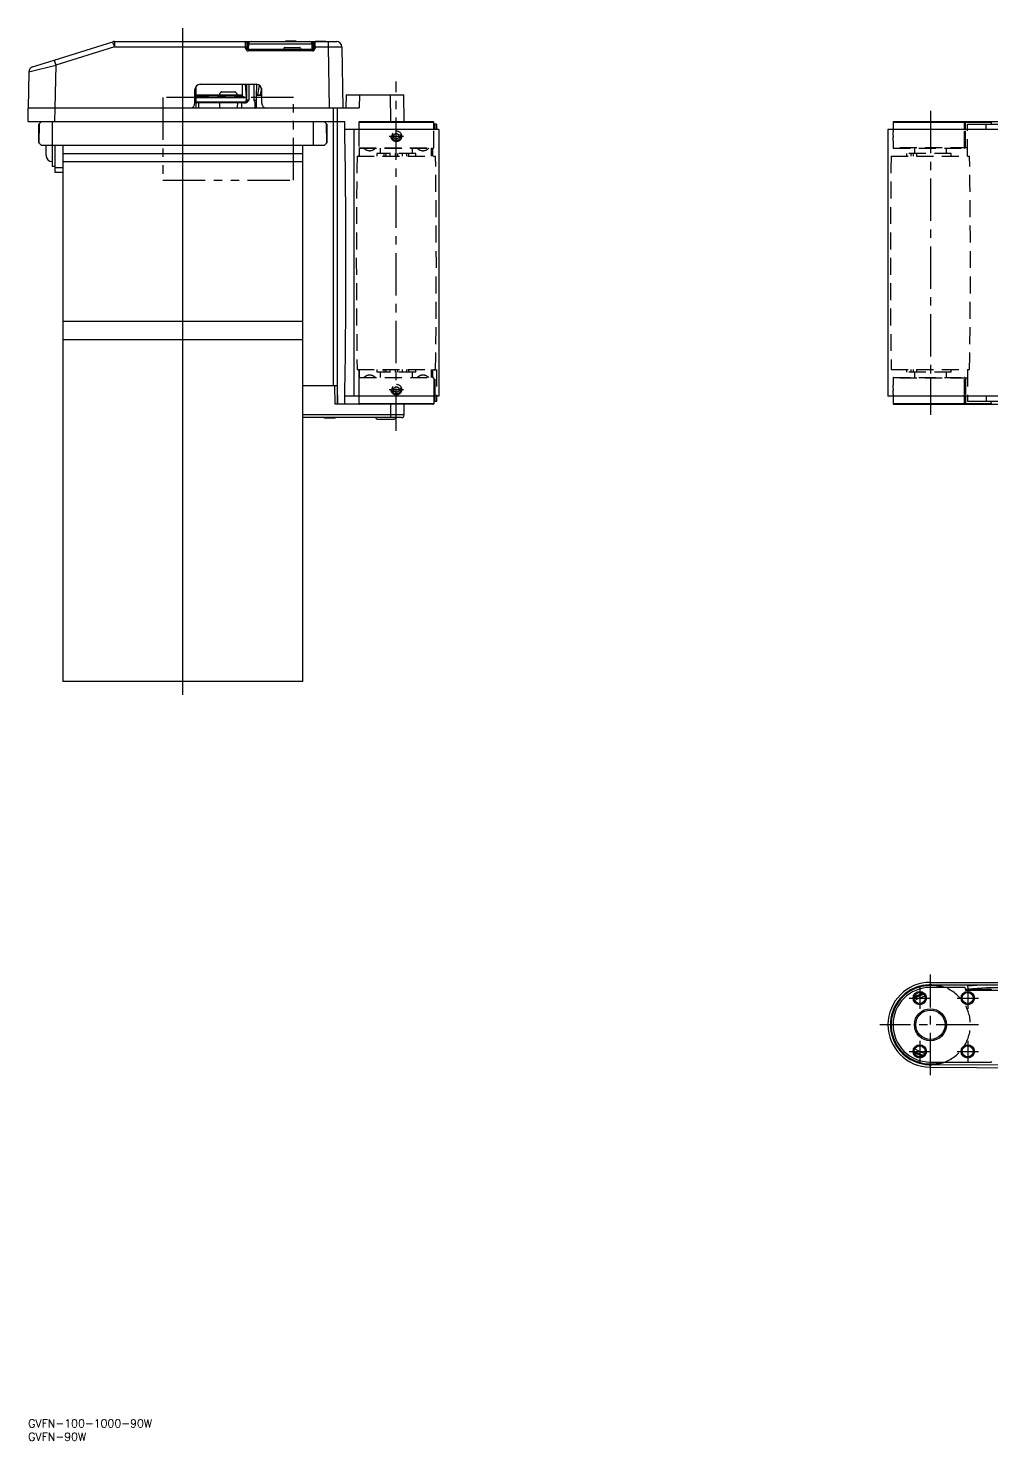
# Model space of a CAD drawing. Extents: x 0 to 1769, y -8 to 950.
# Drawn here: x 0 to 361, y -8 to 522 of the extents above; entities that cross this region are included whole.
import ezdxf

# ---------------------------------------------------------------- set-up
doc = ezdxf.new("R2010")
doc.units = 0
doc.header["$LTSCALE"] = 0.5
for name, pattern in [('CENTER', [50.8, 31.75, -6.35, 6.35, -6.35]), ('DASHED', [19.05, 12.7, -6.35]), ('PHANTOM', [63.5, 31.75, -6.35, 6.35, -6.35, 6.35, -6.35])]:
    doc.linetypes.add(name, pattern=pattern)
for name, color, linetype in [('MSM_CENTER', 1, 'CENTER'), ('MSM_CONTINUOUS', 7, 'CONTINUOUS'), ('MSM_DASHED', 4, 'DASHED'), ('MSM_IMAGINARY', 6, 'PHANTOM'), ('MSM_NARROW', 5, 'CONTINUOUS'), ('MSM_PART_NUMBER', 7, 'CONTINUOUS')]:
    doc.layers.add(name, color=color, linetype=linetype)
doc.styles.get("Standard").update_dxf_attribs({"font": 'txt.shx', "height": 3, "bigfont": 'bigfont.shx'})

msp = doc.modelspace()

# ---------------------------------------------------------------- linework, layer by layer
at = {"layer": 'MSM_CENTER'}
for p, q in [((58, 286.67), (58, 521.67)), ((58, 271.67), (58, 521.67)), ((138, 370.67), (138, 501.67)), ((338.23, 490.67), (338.23, 376.67)), ((135.3, 481.17), (140.7, 481.17)), ((135.3, 386.17), (140.7, 386.17)), ((338.23, 129.1), (338.23, 166.9)), ((334.23, 162), (334.23, 154)), ((352.23, 162), (352.23, 154)), ((330.23, 158), (338.23, 158)), ((348.23, 158), (356.23, 158)), ((356.23, 148), (319.33, 148)), ((330.23, 138), (338.23, 138)), ((334.23, 142), (334.23, 134)), ((348.23, 138), (356.23, 138)), ((352.23, 142), (352.23, 134))]:
    msp.add_line(p, q, dxfattribs=at)
at = {"layer": 'MSM_CONTINUOUS'}
for p, q in [((9.68, 509.7), (31.71, 516.58)), ((32.31, 514.71), (10.28, 507.82)), ((32.31, 516.67), (32.31, 514.71)), ((32.31, 514.71), (81.98, 514.71)), ((32.41, 516.67), (115.7, 516.67)), ((81.48, 514.71), (81.46, 516.67)), ((81.49, 514.16), (81.48, 514.71)), ((81.49, 514.16), (81.99, 514.16)), ((81.96, 516.18), (82.67, 516.18)), ((81.96, 516.18), (81.98, 514.71)), ((81.99, 514.16), (81.98, 514.71)), ((82.46, 516.18), (82.46, 516.67)), ((82.49, 514.16), (82.46, 516.18)), ((82.49, 513.67), (82.49, 514.16)), ((82.51, 514.16), (82.49, 514.16)), ((82.54, 515.69), (82.5, 513.67)), ((106.46, 515.69), (82.54, 515.69)), ((95.99, 514.16), (96, 514.27)), ((96.2, 514.47), (101.8, 514.47)), ((96.5, 516.87), (96.5, 516.67)), ((100.5, 516.87), (96.5, 516.87)), ((100.5, 516.87), (100.5, 516.67)), ((102.01, 514.16), (102, 514.27)), ((106.33, 516.18), (106.54, 516.18)), ((106.5, 513.67), (106.46, 515.69)), ((106.51, 514.16), (106.49, 514.16)), ((106.54, 516.18), (106.51, 514.16)), ((106.51, 514.16), (106.51, 513.18)), ((106.54, 516.67), (106.55, 516.18)), ((106.55, 516.18), (107.04, 516.18)), ((107.02, 514.71), (107.01, 514.16)), ((107.01, 514.16), (107.51, 514.16)), ((107.04, 516.18), (107.02, 514.71)), ((107.02, 514.71), (117.6, 514.71)), ((107.5, 516.87), (107.5, 516.67)), ((107.52, 514.71), (107.51, 514.16)), ((107.52, 514.71), (107.54, 516.67)), ((107.6, 516.87), (111.6, 516.87)), ((111.6, 516.87), (111.6, 516.67)), ((112.6, 514.71), (112.6, 516.67)), ((113, 491.67), (112.6, 514.71)), ((117.6, 514.71), (118, 491.67)), ((1.64, 507.18), (9.68, 509.7)), ((9.68, 509.7), (10.28, 507.82)), ((106.51, 513.67), (82.49, 513.67)), ((106.51, 513.18), (82.49, 513.18)), ((0.24, 505.31), (0, 491.67)), ((0.24, 505.31), (10.28, 507.82)), ((10.28, 507.82), (10, 491.67)), ((62.5, 493.67), (62.5, 498.67)), ((63, 491.67), (63, 499.99)), ((64.5, 500.67), (85.5, 500.67)), ((80.28, 496.67), (80.28, 500.67)), ((81.31, 500.67), (81.71, 495.66)), ((81.9, 495.61), (81.96, 500.67)), ((82.74, 500.67), (82.69, 494.65)), ((84.65, 494.65), (84.71, 500.67)), ((85.53, 500.66), (85.49, 496.04)), ((86.06, 496.67), (86.74, 500.24)), ((87.07, 496.67), (87.44, 498.61)), ((87.43, 499.2), (87.47, 496.67)), ((87.5, 498.67), (87.5, 493.67)), ((82, 495.58), (63, 495.58)), ((63, 494.04), (81.59, 494.04)), ((79.92, 493.67), (63, 493.67)), ((63.11, 496.67), (80.28, 496.67)), ((63.11, 496.17), (63.11, 496.67)), ((79.8, 496.17), (63.11, 496.17)), ((63.33, 496.67), (63.33, 496.17)), ((64, 491.67), (64, 493.67)), ((64.22, 496.67), (64.22, 496.17)), ((64.88, 496.17), (64.88, 496.67)), ((65.52, 496.17), (65.52, 496.67)), ((65.88, 496.17), (65.88, 496.67)), ((65.93, 496.67), (65.93, 496.17)), ((66.08, 496.67), (66.08, 496.17)), ((67.3, 496.17), (67.3, 496.67)), ((67.51, 496.67), (67.51, 496.17)), ((68.61, 496.67), (68.61, 496.17)), ((69.31, 496.17), (69.31, 496.67)), ((69.89, 496.17), (69.89, 496.67)), ((70.14, 496.17), (70.14, 496.67)), ((71.01, 496.17), (71.01, 496.67)), ((71.22, 496.67), (71.22, 496.17)), ((71.82, 491.67), (71.84, 493.67)), ((72.47, 496.67), (72.47, 496.17)), ((77.85, 496.67), (77.85, 496.17)), ((78.4, 494.04), (78.38, 491.67)), ((78.46, 496.67), (78.46, 496.17)), ((78.69, 496.67), (78.69, 496.17)), ((78.72, 496.17), (78.72, 496.67)), ((79.11, 496.67), (79.11, 496.17)), ((79.62, 496.67), (79.62, 496.17)), ((79.7, 496.17), (79.7, 496.67)), ((79.7, 496.67), (79.7, 496.17)), ((79.7, 496.41), (79.73, 496.17)), ((82, 495.58), (79.8, 496.17)), ((79.92, 494.04), (79.96, 491.67)), ((80.23, 496.05), (80.17, 496.67)), ((80.26, 496.67), (80.31, 496.03)), ((81.03, 493.67), (80.9, 493.67)), ((81.59, 494.04), (82, 495.58)), ((81.75, 494.64), (81.79, 494.65)), ((81.78, 494.78), (81.79, 494.65)), ((82.69, 494.65), (81.79, 494.65)), ((81.89, 494.65), (81.9, 495.2)), ((85.08, 493.67), (84.65, 494.65)), ((84.65, 494.65), (85.46, 494.65)), ((85.04, 491.67), (85.08, 493.67)), ((85.45, 493.67), (85.08, 493.67)), ((85.5, 496.47), (85.42, 491.87)), ((87.5, 496.47), (85.5, 496.47)), ((85.7, 496.67), (87.47, 496.67)), ((119.17, 496.67), (119.09, 491.87)), ((119.17, 496.67), (140.83, 496.67)), ((124.17, 496.67), (124.09, 491.87)), ((136, 486.67), (135.83, 496.67)), ((141, 486.67), (140.83, 496.67)), ((122.67, 491.67), (0, 491.67)), ((0, 486.67), (0, 491.67)), ((10, 486.67), (10.09, 491.67)), ((85.42, 491.87), (88.64, 491.87)), ((114.5, 387.67), (114.5, 491.67)), ((116, 380.67), (116, 491.67)), ((118.89, 491.67), (119.09, 491.87)), ((119.09, 491.87), (124.09, 491.87)), ((124.09, 491.87), (122.67, 491.67)), ((0, 486.67), (118.64, 486.67)), ((4, 485.67), (4.14, 485.81)), ((4, 478.67), (4, 485.67)), ((4.14, 485.81), (4.02, 478.65)), ((4.14, 485.81), (5, 486.67)), ((9, 486.67), (9, 469.93)), ((107, 477.67), (107, 486.67)), ((111, 486.67), (111.86, 485.81)), ((111.98, 478.65), (111.86, 485.81)), ((111.86, 485.81), (112, 485.67)), ((112, 485.67), (112, 478.67)), ((153.9, 483.67), (118.69, 483.67)), ((122.1, 483.67), (122.1, 383.67)), ((124, 486.47), (152, 486.47)), ((124, 486.47), (124, 483.67)), ((124.2, 486.67), (151.8, 486.67)), ((131.2, 486.64), (131.2, 486.67)), ((152, 483.67), (152, 486.47)), ((153, 485.67), (152, 485.67)), ((152.51, 483.67), (152.51, 485.67)), ((153, 485.67), (153, 483.67)), ((153, 485.67), (153, 483.67)), ((153.9, 483.67), (153.9, 383.67)), ((1354.13, 483.67), (322.33, 483.67)), ((322.33, 483.67), (322.33, 383.67)), ((324.23, 486.47), (324.23, 483.67)), ((324.23, 486.47), (361.23, 486.47)), ((324.43, 486.67), (1352.03, 486.67)), ((351.03, 483.67), (351.03, 486.67)), ((351.23, 483.67), (351.23, 486.47)), ((351.43, 483.67), (351.43, 486.67)), ((352.16, 485.67), (1322.21, 485.67)), ((352.18, 483.67), (352.18, 485.67)), ((359.2, 483.67), (359.2, 485.67)), ((361.03, 486.67), (361.03, 485.67)), ((4.02, 478.65), (4, 478.67)), ((5, 477.67), (4.02, 478.65)), ((111, 477.67), (5, 477.67)), ((6.7, 473.98), (6.7, 477.67)), ((10, 477.67), (10, 467.67)), ((13, 477.67), (13, 291.67)), ((13, 477.67), (13, 276.67)), ((103, 335.67), (103, 477.67)), ((103, 291.67), (103, 477.67)), ((103, 276.67), (103, 477.67)), ((111, 477.67), (111.98, 478.65)), ((112, 478.67), (111.98, 478.65)), ((13, 474.67), (103, 474.67)), ((13, 471.67), (103, 471.67)), ((9, 469.93), (10, 469.93)), ((10, 469.5), (13, 469.5)), ((10, 467.67), (13, 467.67)), ((103, 411.67), (13, 411.67)), ((103, 404.87), (13, 404.87)), ((103, 387.67), (116, 387.67)), ((115.12, 380.67), (115, 387.67)), ((116.12, 380.67), (116, 387.67)), ((153.9, 383.67), (118.69, 383.67)), ((124, 383.67), (124, 380.87)), ((152, 383.67), (152, 380.87)), ((153, 381.67), (152, 381.67)), ((152.51, 381.67), (152.51, 383.67)), ((153, 383.67), (153, 381.67)), ((153, 383.67), (153, 381.67)), ((1354.13, 383.67), (322.33, 383.67)), ((324.23, 383.67), (324.23, 380.87)), ((338.23, 383.67), (338.23, 380.67)), ((351.03, 380.67), (351.03, 383.67)), ((351.23, 380.87), (351.23, 383.67)), ((351.43, 383.67), (351.43, 380.67)), ((1322.21, 381.67), (352.16, 381.67)), ((352.18, 383.67), (352.18, 381.67)), ((359.2, 383.67), (359.2, 381.67)), ((361.03, 380.67), (361.03, 381.67)), ((140.93, 376.65), (103, 376.65)), ((151.8, 380.67), (115.12, 380.67)), ((152, 380.87), (124, 380.87)), ((135.93, 376.65), (136, 380.67)), ((135.93, 375.67), (135.93, 376.65)), ((140.93, 376.65), (141, 380.67)), ((361.23, 380.87), (324.23, 380.87)), ((324.43, 380.67), (1352.03, 380.67)), ((139.93, 375.67), (103, 375.67)), ((139.93, 375.67), (103, 375.67)), ((111.1, 375.47), (111.1, 375.67)), ((115.1, 375.47), (111.1, 375.47)), ((115.1, 375.47), (115.1, 375.67)), ((137.12, 374.92), (130.87, 374.92)), ((103, 276.67), (13, 276.67)), ((338.23, 163.9), (1338.23, 163.9)), ((338.23, 163), (1338.23, 163)), ((338.23, 162), (338.23, 161.8)), ((351.03, 162), (338.23, 162)), ((351.23, 161.8), (351.23, 161.4)), ((361.03, 161.2), (351.43, 161.2)), ((351.43, 161), (1325.03, 161)), ((359.2, 163), (352.18, 162.5)), ((352.18, 162.5), (352.25, 161.5)), ((352.25, 161.5), (359.23, 162)), ((359.23, 162), (1317.23, 162)), ((800.36, 130.03), (338.14, 133)), ((338.23, 134), (338.23, 134.2)), ((338.23, 134), (361.03, 134)), ((338.13, 132.1), (800.36, 129.13))]:
    msp.add_line(p, q, dxfattribs=at)
for centre, radius in [((334.23, 158), 2.07), ((352.23, 158), 2.07), ((338.23, 148), 6), ((338.23, 148), 5.5), ((334.23, 138), 2.07), ((352.23, 138), 2.07)]:
    msp.add_circle(centre, radius, dxfattribs=at)
for centre, radius, start, end in [((32.31, 514.67), 2, 90, 107.354), ((-57.53, 487.14), 93.97, 17.0578, 18.257), ((81.46, 516.17), 0.5, 1.0007, 89.9989), ((82.49, 514.18), 1, 181.0003, 269.9997), ((82.24, 521.32), 7.17, 268.0009, 271.9991), ((82.49, 514.17), 0.5, 181.0087, 269.9917), ((83.54, 515.67), 1, 90, 179), ((95.49, 514.17), 0.5, 270, 359), ((96.2, 514.27), 0.2, 90, 179), ((101.8, 514.27), 0.2, 1, 90), ((102.51, 514.17), 0.5, 181, 270), ((105.46, 515.67), 1, 1, 90), ((106.76, 521.32), 7.17, 268.001, 271.999), ((106.51, 514.17), 0.5, 270.0084, 358.991), ((106.51, 514.18), 1, 270, 358.9998), ((107.54, 516.17), 0.5, 90.0009, 178.9993), ((115.6, 514.67), 2, 1, 89.9999), ((2.24, 505.27), 2, 107.3535, 179.0003), ((64.5, 498.67), 2, 90, 180), ((85.5, 498.67), 2, 0, 90), ((60.5, 493.67), 2, 270, 0), ((80.9, 494.67), 1, 219.4177, 269.9985), ((81, 494.15), 0.491, 193.5743, 258.207), ((81.01, 494.14), 0.473, 193.1711, 271.6954), ((80.88, 494.56), 0.888, 270.9446, 349.2015), ((80.98, 494.56), 0.89, 273.0051, 349.1563), ((81.05, 495.42), 1.75, 269.3887, 324.0591), ((79.48, 494.86), 2.32, 348.3948, 354.9096), ((79.58, 494.86), 2.32, 348.3948, 354.9096), ((74.22, 501.78), 11.07, 318.1081, 319.8984), ((85.7, 496.47), 0.2, 90, 179), ((89.5, 493.67), 2, 180, 270), ((85.22, 491.87), 0.2, 270, 359), ((-2906.15, 433.67), 3025.25, 358.99617, 1.00383), ((124.2, 486.47), 0.2, 90, 180), ((151.8, 486.47), 0.2, 0, 90), ((324.43, 486.47), 0.2, 90, 180), ((351.03, 486.47), 0.2, 0, 90), ((361.03, 486.47), 0.2, 0, 90), ((9, 473.98), 2.3, 180, 270), ((124.2, 380.87), 0.2, 180, 270), ((139.93, 376.67), 1, 270.0001, 359.0002), ((151.8, 380.87), 0.2, 270, 0), ((324.43, 380.87), 0.2, 180, 270), ((351.03, 380.87), 0.2, 270, 0), ((361.03, 380.87), 0.2, 270, 0), ((133.91, 378.57), 4.75, 217.6393, 230.2269), ((134.09, 378.57), 4.75, 309.7731, 321.7375), ((338.23, 148), 15.9, 90, 269.6323), ((338.23, 148), 15, 68.9605, 291.0395), ((338.23, 148), 14.7, 72.2472, 287.7528), ((338.23, 148), 14, 90, 270), ((340.73, 141.94), 18.11, 105.8385, 118.2186), ((338.23, 148), 11.95, 103.2213, 120.3815), ((338.23, 148), 12, 103.4205, 120.1823), ((351.03, 161.8), 0.2, 0, 90), ((351.43, 161.4), 0.2, 180, 270), ((361.03, 161), 0.2, 0, 90), ((338.23, 148), 10.8, 100.8048, 122.798), ((337.8, 146.79), 10.38, 237.1074, 258.709), ((338.23, 148), 10.8, 237.202, 259.1952), ((339.28, 150.62), 14.74, 241.2438, 255.1536), ((338.49, 148.65), 12.69, 240.2737, 256.1235), ((361.03, 134.2), 0.2, 270, 0)]:
    msp.add_arc(centre, radius, start, end, dxfattribs=at)
at = {"layer": 'MSM_DASHED'}
for p, q in [((124, 483.67), (124, 473.67)), ((136.92, 481.59), (137.82, 482.31)), ((137.82, 482.31), (138.9, 481.89)), ((152, 476.87), (152, 483.67)), ((324.23, 483.67), (324.23, 482.85)), ((351.03, 476.67), (351.03, 483.67)), ((351.23, 476.87), (351.23, 483.67)), ((351.43, 476.67), (351.43, 483.67)), ((352.18, 473.67), (352.18, 483.67)), ((124, 476.87), (152, 476.87)), ((137.1, 480.45), (136.92, 481.59)), ((138.18, 480.03), (137.1, 480.45)), ((139.08, 480.75), (138.18, 480.03)), ((138.9, 481.89), (139.08, 480.75)), ((151.2, 476.87), (151.2, 473.67)), ((324.23, 479.47), (324.23, 476.87)), ((352.18, 476.87), (324.23, 476.87)), ((324.33, 480.8), (324.34, 481.17)), ((324.34, 481.17), (324.34, 481.27)), ((123.3, 473.67), (152.7, 473.67)), ((124.2, 473.67), (124.2, 476.67)), ((124.2, 476.67), (151.8, 476.67)), ((130.67, 474.67), (130.67, 473.67)), ((145.32, 474.67), (130.67, 474.67)), ((132, 476.67), (132, 474.67)), ((133.41, 473.67), (133.41, 474.67)), ((134.05, 474.67), (134.05, 473.67)), ((135.75, 473.67), (135.75, 474.67)), ((137.55, 474.67), (137.55, 473.67)), ((138.45, 474.67), (138.45, 473.67)), ((140.25, 474.67), (140.25, 473.67)), ((141.95, 473.67), (141.95, 474.67)), ((142.59, 474.67), (142.59, 473.67)), ((144, 474.67), (144, 476.67)), ((145.32, 473.67), (145.32, 474.67)), ((151, 476.67), (151, 473.67)), ((151.4, 476.67), (151.4, 473.67)), ((151.51, 476.67), (151.51, 473.67)), ((323.53, 473.67), (352.93, 473.67)), ((324.43, 476.67), (352.18, 476.67)), ((329.28, 474.67), (329.28, 473.67)), ((346.08, 474.67), (329.28, 474.67)), ((330.98, 473.67), (330.98, 474.67)), ((331.72, 474.67), (331.72, 473.67)), ((332.23, 476.67), (332.23, 474.67)), ((333.05, 474.67), (333.05, 473.67)), ((344.23, 474.67), (344.23, 476.67)), ((346.08, 473.67), (346.08, 474.67)), ((123.3, 393.67), (152.7, 393.67)), ((124, 393.67), (124, 390.47)), ((124.2, 390.67), (124.2, 393.67)), ((130.67, 393.67), (130.67, 392.67)), ((145.32, 392.67), (130.67, 392.67)), ((132, 392.67), (132, 390.67)), ((133.41, 392.67), (133.41, 393.67)), ((134.05, 393.67), (134.05, 392.67)), ((135.75, 392.67), (135.75, 393.67)), ((137.55, 393.67), (137.55, 392.67)), ((138.45, 393.67), (138.45, 392.67)), ((140.25, 393.67), (140.25, 392.67)), ((141.95, 392.67), (141.95, 393.67)), ((142.59, 393.67), (142.59, 392.67)), ((144, 390.67), (144, 392.67)), ((145.32, 392.67), (145.32, 393.67)), ((151, 393.67), (151, 390.67)), ((151.2, 390.67), (151.2, 393.67)), ((151.4, 393.67), (151.4, 390.67)), ((151.51, 393.67), (151.51, 390.67)), ((152.51, 383.67), (152.51, 393.67)), ((153, 393.67), (153, 383.67)), ((153, 393.67), (153, 383.67)), ((323.53, 393.67), (352.93, 393.67)), ((329.28, 393.67), (329.28, 392.67)), ((346.08, 392.67), (329.28, 392.67)), ((330.98, 392.67), (330.98, 393.67)), ((331.72, 393.67), (331.72, 392.67)), ((332.23, 392.67), (332.23, 390.67)), ((333.05, 393.67), (333.05, 392.67)), ((344.23, 390.67), (344.23, 392.67)), ((346.08, 392.67), (346.08, 393.67)), ((352.18, 393.67), (352.18, 383.67)), ((124, 390.47), (124, 383.67)), ((124.2, 390.67), (151.51, 390.67)), ((136.92, 386.59), (137.82, 387.31)), ((137.82, 387.31), (138.9, 386.89)), ((138.9, 386.89), (139.08, 385.75)), ((151.51, 390.67), (151.8, 390.67)), ((152, 390.47), (152, 383.67)), ((324.23, 390.47), (324.23, 387.85)), ((352.18, 390.47), (324.23, 390.47)), ((324.43, 390.67), (352.18, 390.67)), ((338.23, 390.67), (338.23, 383.67)), ((351.03, 383.67), (351.03, 390.67)), ((351.23, 383.67), (351.23, 390.67)), ((351.43, 390.67), (351.43, 383.67)), ((137.1, 385.45), (136.92, 386.59)), ((138.18, 385.03), (137.1, 385.45)), ((139.08, 385.75), (138.18, 385.03)), ((324.23, 384.47), (324.23, 383.67)), ((324.33, 385.8), (324.34, 386.17))]:
    msp.add_line(p, q, dxfattribs=at)
for centre, radius in [((138, 481.17), 2), ((138, 481.17), 1.62), ((138, 481.17), 1), ((138, 386.17), 2), ((138, 386.17), 1.62), ((138, 386.17), 1)]:
    msp.add_circle(centre, radius, dxfattribs=at)
for centre, radius, start, end in [((310.31, 481.16), 14.03, 353.0805, 6.9195), ((124.2, 476.87), 0.2, 180, 270), ((151.8, 476.87), 0.2, 270, 0), ((324.43, 476.87), 0.2, 180, 270), ((350.99, 476.92), 0.229, 282.0545, 315.4904), ((350.99, 476.92), 0.229, 314.5197, 347.9376), ((2789.84, 433.67), 2666.84, 179.14059, 180.85941), ((128, 478.76), 3, 224.213, 315.787), ((148, 478.76), 3, 224.213, 315.787), ((-2513.84, 433.67), 2666.84, 359.14059, 0.85941), ((2990.07, 433.67), 2666.84, 179.14059, 180.85941), ((-2313.6, 433.67), 2666.84, 359.14059, 0.85941), ((124.2, 390.47), 0.2, 90, 180), ((128, 388.58), 3, 44.213, 135.787), ((148, 388.58), 3, 44.213, 135.787), ((151.8, 390.47), 0.2, 0, 90), ((324.43, 390.47), 0.2, 90, 180), ((310.16, 386.17), 14.18, 353.1092, 6.8039), ((351.03, 390.47), 0.2, 0, 90), ((338.23, 148), 15, 291.0395, 68.9605)]:
    msp.add_arc(centre, radius, start, end, dxfattribs=at)
at = {"layer": 'MSM_IMAGINARY'}
for p, q in [((99.5, 495.67), (50.5, 495.67)), ((50.5, 495.67), (50.5, 464.67)), ((72.47, 497.87), (77.52, 497.87)), ((99.5, 464.67), (99.5, 495.67)), ((50.5, 464.67), (99.5, 464.67))]:
    msp.add_line(p, q, dxfattribs=at)
for centre, start, end in [((74.94, 494.98), 130.3591, 169.4524), ((75.06, 494.98), 10.5476, 49.6409)]:
    msp.add_arc(centre, 3.8, start, end, dxfattribs=at)
at = {"layer": 'MSM_NARROW'}
for centre in [(334.23, 158), (352.23, 158), (334.23, 138), (352.23, 138)]:
    msp.add_circle(centre, 2.5, dxfattribs=at)

# ---------------------------------------------------------------- texts
at = {"layer": 'MSM_PART_NUMBER'}
for s, p in [('GVFN-100-1000-90W', (0, -3)), ('GVFN-90W', (0, -8))]:
    msp.add_text(s, height=3, dxfattribs=at).set_placement(p)

doc.saveas('drawing.dxf')
